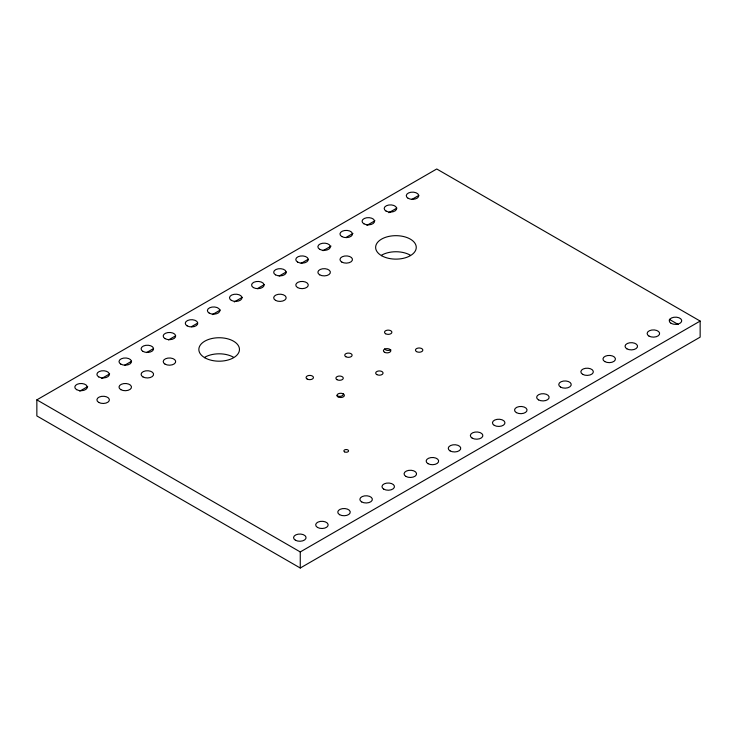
<?xml version="1.0" encoding="UTF-8"?>
<svg xmlns="http://www.w3.org/2000/svg" width="737" height="737" viewBox="0 0 737 737"><rect width="100%" height="100%" fill="white"/><g stroke="black" fill="none" stroke-linecap="round" stroke-linejoin="round"><path stroke-width="1.11" d="M36.85 399.859L436.737 168.985L700.15 321.065L700.15 337.141L300.263 568.015L36.85 415.935L36.85 399.859L300.263 551.939L700.15 321.065M79.734 391.181L87.712 386.575M101.669 378.514L109.647 373.908M124.608 365.266L131.591 361.241M146.543 352.599L153.526 348.573M168.487 339.932L175.461 335.906M191.417 326.694L197.405 323.239M212.367 314.607L220.345 310.001M234.302 301.94L242.28 297.333M257.241 288.692L264.214 284.666M279.176 276.025L286.159 271.999M301.12 263.358L308.094 259.332M323.055 250.7L331.033 246.094M345.994 237.452L352.968 233.426M366.934 225.365L374.912 220.759M388.869 212.698L396.847 208.092M411.808 199.451L418.791 195.425M669.334 319.351L678.28 324.51M300.263 551.939L300.263 568.015M204.794 357.242A20.314 11.728 0 0 1 233.528 357.242M381.582 255.177A20.314 11.728 0 0 1 410.306 255.177M343.156 393.696A3.694 2.128 0 0 1 341.443 396.091A3.694 2.128 0 0 1 336.984 395.751M390.822 349.826A3.694 2.128 0 0 1 384.64 348.868M204.794 357.758A20.314 11.728 0 0 0 238.779 352.498A20.314 11.728 0 0 0 213.905 338.136A20.314 11.728 0 0 0 204.794 357.758M381.582 255.693A20.314 11.728 0 0 0 415.567 250.433A20.314 11.728 0 0 0 390.684 236.07A20.314 11.728 0 0 0 381.582 255.693M344.566 451.855A2.349 1.354 0 0 0 348.49 451.247A2.349 1.354 0 0 0 345.616 449.579A2.349 1.354 0 0 0 344.566 451.855M336.984 379.675A3.694 2.128 0 0 0 343.156 378.726A3.694 2.128 0 0 0 338.642 376.11A3.694 2.128 0 0 0 336.984 379.675M384.493 352.249A3.694 2.128 0 0 0 390.674 351.291A3.694 2.128 0 0 0 386.151 348.684A3.694 2.128 0 0 0 384.493 352.249M345.819 356.717A3.694 2.128 0 0 0 352 355.759A3.694 2.128 0 0 0 347.477 353.152A3.694 2.128 0 0 0 345.819 356.717M385.598 333.75A3.694 2.128 0 0 0 391.771 332.792A3.694 2.128 0 0 0 387.257 330.185A3.694 2.128 0 0 0 385.598 333.75M416.534 351.613A3.694 2.128 0 0 0 422.716 350.655A3.694 2.128 0 0 0 418.192 348.048A3.694 2.128 0 0 0 416.534 351.613M376.764 374.571A3.694 2.128 0 0 0 382.936 373.622A3.694 2.128 0 0 0 378.413 371.006A3.694 2.128 0 0 0 376.764 374.571M338.09 396.902A3.694 2.128 0 0 0 344.262 395.944A3.694 2.128 0 0 0 339.748 393.337A3.694 2.128 0 0 0 338.09 396.902M307.154 379.039A3.694 2.128 0 0 0 313.326 378.081A3.694 2.128 0 0 0 308.803 375.474A3.694 2.128 0 0 0 307.154 379.039M494.278 425.378A6.246 3.611 0 0 0 504.734 423.757A6.246 3.611 0 0 0 497.079 419.344A6.246 3.611 0 0 0 494.278 425.378M516.379 412.619A6.246 3.611 0 0 0 526.835 410.997A6.246 3.611 0 0 0 519.18 406.584A6.246 3.611 0 0 0 516.379 412.619M538.48 399.859A6.246 3.611 0 0 0 548.936 398.247A6.246 3.611 0 0 0 541.28 393.825A6.246 3.611 0 0 0 538.48 399.859M560.571 387.1A6.246 3.611 0 0 0 571.028 385.488A6.246 3.611 0 0 0 563.381 381.066A6.246 3.611 0 0 0 560.571 387.1M582.672 374.341A6.246 3.611 0 0 0 593.128 372.729A6.246 3.611 0 0 0 585.473 368.307A6.246 3.611 0 0 0 582.672 374.341M604.773 361.581A6.246 3.611 0 0 0 615.229 359.969A6.246 3.611 0 0 0 607.574 355.547A6.246 3.611 0 0 0 604.773 361.581M626.874 348.831A6.246 3.611 0 0 0 637.33 347.21A6.246 3.611 0 0 0 629.674 342.788A6.246 3.611 0 0 0 626.874 348.831M648.965 336.072A6.246 3.611 0 0 0 659.422 334.451A6.246 3.611 0 0 0 651.766 330.029A6.246 3.611 0 0 0 648.965 336.072M671.066 323.313A6.246 3.611 0 0 0 681.522 321.691A6.246 3.611 0 0 0 673.867 317.269A6.246 3.611 0 0 0 671.066 323.313M295.399 540.203A6.246 3.611 0 0 0 305.855 538.581A6.246 3.611 0 0 0 298.199 534.159A6.246 3.611 0 0 0 295.399 540.203M317.5 527.443A6.246 3.611 0 0 0 327.956 525.822A6.246 3.611 0 0 0 320.3 521.409A6.246 3.611 0 0 0 317.5 527.443M339.591 514.684A6.246 3.611 0 0 0 350.047 513.063A6.246 3.611 0 0 0 342.392 508.65A6.246 3.611 0 0 0 339.591 514.684M361.692 501.925A6.246 3.611 0 0 0 372.148 500.312A6.246 3.611 0 0 0 364.493 495.89A6.246 3.611 0 0 0 361.692 501.925M383.793 489.165A6.246 3.611 0 0 0 394.249 487.553A6.246 3.611 0 0 0 386.593 483.131A6.246 3.611 0 0 0 383.793 489.165M405.884 476.406A6.246 3.611 0 0 0 416.35 474.794A6.246 3.611 0 0 0 408.694 470.372A6.246 3.611 0 0 0 405.884 476.406M427.985 463.656A6.246 3.611 0 0 0 438.441 462.035A6.246 3.611 0 0 0 430.786 457.613A6.246 3.611 0 0 0 427.985 463.656M450.086 450.897A6.246 3.611 0 0 0 460.542 449.275A6.246 3.611 0 0 0 452.887 444.853A6.246 3.611 0 0 0 450.086 450.897M472.187 438.137A6.246 3.611 0 0 0 482.643 436.516A6.246 3.611 0 0 0 474.987 432.094A6.246 3.611 0 0 0 472.187 438.137M76.63 389.652A6.246 3.611 0 0 0 87.086 388.04A6.246 3.611 0 0 0 79.43 383.618A6.246 3.611 0 0 0 76.63 389.652M98.721 376.893A6.246 3.611 0 0 0 109.177 375.28A6.246 3.611 0 0 0 101.531 370.858A6.246 3.611 0 0 0 98.721 376.893M120.822 364.133A6.246 3.611 0 0 0 131.278 362.521A6.246 3.611 0 0 0 123.623 358.099A6.246 3.611 0 0 0 120.822 364.133M120.822 389.652A6.246 3.611 0 0 0 131.278 388.04A6.246 3.611 0 0 0 123.623 383.618A6.246 3.611 0 0 0 120.822 389.652M142.923 351.383A6.246 3.611 0 0 0 153.379 349.762A6.246 3.611 0 0 0 145.723 345.34A6.246 3.611 0 0 0 142.923 351.383M142.923 376.893A6.246 3.611 0 0 0 153.379 375.28A6.246 3.611 0 0 0 145.723 370.858A6.246 3.611 0 0 0 142.923 376.893M165.024 338.624A6.246 3.611 0 0 0 175.48 337.002A6.246 3.611 0 0 0 167.824 332.58A6.246 3.611 0 0 0 165.024 338.624M187.115 325.865A6.246 3.611 0 0 0 197.571 324.243A6.246 3.611 0 0 0 189.916 319.821A6.246 3.611 0 0 0 187.115 325.865M165.024 364.133A6.246 3.611 0 0 0 175.48 362.521A6.246 3.611 0 0 0 167.824 358.099A6.246 3.611 0 0 0 165.024 364.133M209.216 313.105A6.246 3.611 0 0 0 219.672 311.484A6.246 3.611 0 0 0 212.016 307.071A6.246 3.611 0 0 0 209.216 313.105M231.317 300.346A6.246 3.611 0 0 0 241.773 298.725A6.246 3.611 0 0 0 234.117 294.312A6.246 3.611 0 0 0 231.317 300.346M98.721 402.411A6.246 3.611 0 0 0 109.177 400.799A6.246 3.611 0 0 0 101.531 396.377A6.246 3.611 0 0 0 98.721 402.411M253.408 287.587A6.246 3.611 0 0 0 263.864 285.974A6.246 3.611 0 0 0 256.209 281.552A6.246 3.611 0 0 0 253.408 287.587M275.509 274.827A6.246 3.611 0 0 0 285.965 273.215A6.246 3.611 0 0 0 278.31 268.793A6.246 3.611 0 0 0 275.509 274.827M297.61 262.068A6.246 3.611 0 0 0 308.066 260.456A6.246 3.611 0 0 0 300.41 256.034A6.246 3.611 0 0 0 297.61 262.068M297.61 287.587A6.246 3.611 0 0 0 308.066 285.974A6.246 3.611 0 0 0 300.41 281.552A6.246 3.611 0 0 0 297.61 287.587M319.701 249.318A6.246 3.611 0 0 0 330.167 247.696A6.246 3.611 0 0 0 322.511 243.274A6.246 3.611 0 0 0 319.701 249.318M319.701 274.827A6.246 3.611 0 0 0 330.167 273.215A6.246 3.611 0 0 0 322.511 268.793A6.246 3.611 0 0 0 319.701 274.827M341.802 236.559A6.246 3.611 0 0 0 352.258 234.937A6.246 3.611 0 0 0 344.603 230.515A6.246 3.611 0 0 0 341.802 236.559M363.903 223.799A6.246 3.611 0 0 0 374.359 222.178A6.246 3.611 0 0 0 366.704 217.756A6.246 3.611 0 0 0 363.903 223.799M341.802 262.068A6.246 3.611 0 0 0 352.258 260.456A6.246 3.611 0 0 0 344.603 256.034A6.246 3.611 0 0 0 341.802 262.068M386.004 211.04A6.246 3.611 0 0 0 396.46 209.419A6.246 3.611 0 0 0 388.804 205.006A6.246 3.611 0 0 0 386.004 211.04M408.095 198.281A6.246 3.611 0 0 0 418.552 196.659A6.246 3.611 0 0 0 410.896 192.246A6.246 3.611 0 0 0 408.095 198.281M275.509 300.346A6.246 3.611 0 0 0 285.965 298.725A6.246 3.611 0 0 0 278.31 294.312A6.246 3.611 0 0 0 275.509 300.346"/></g></svg>
